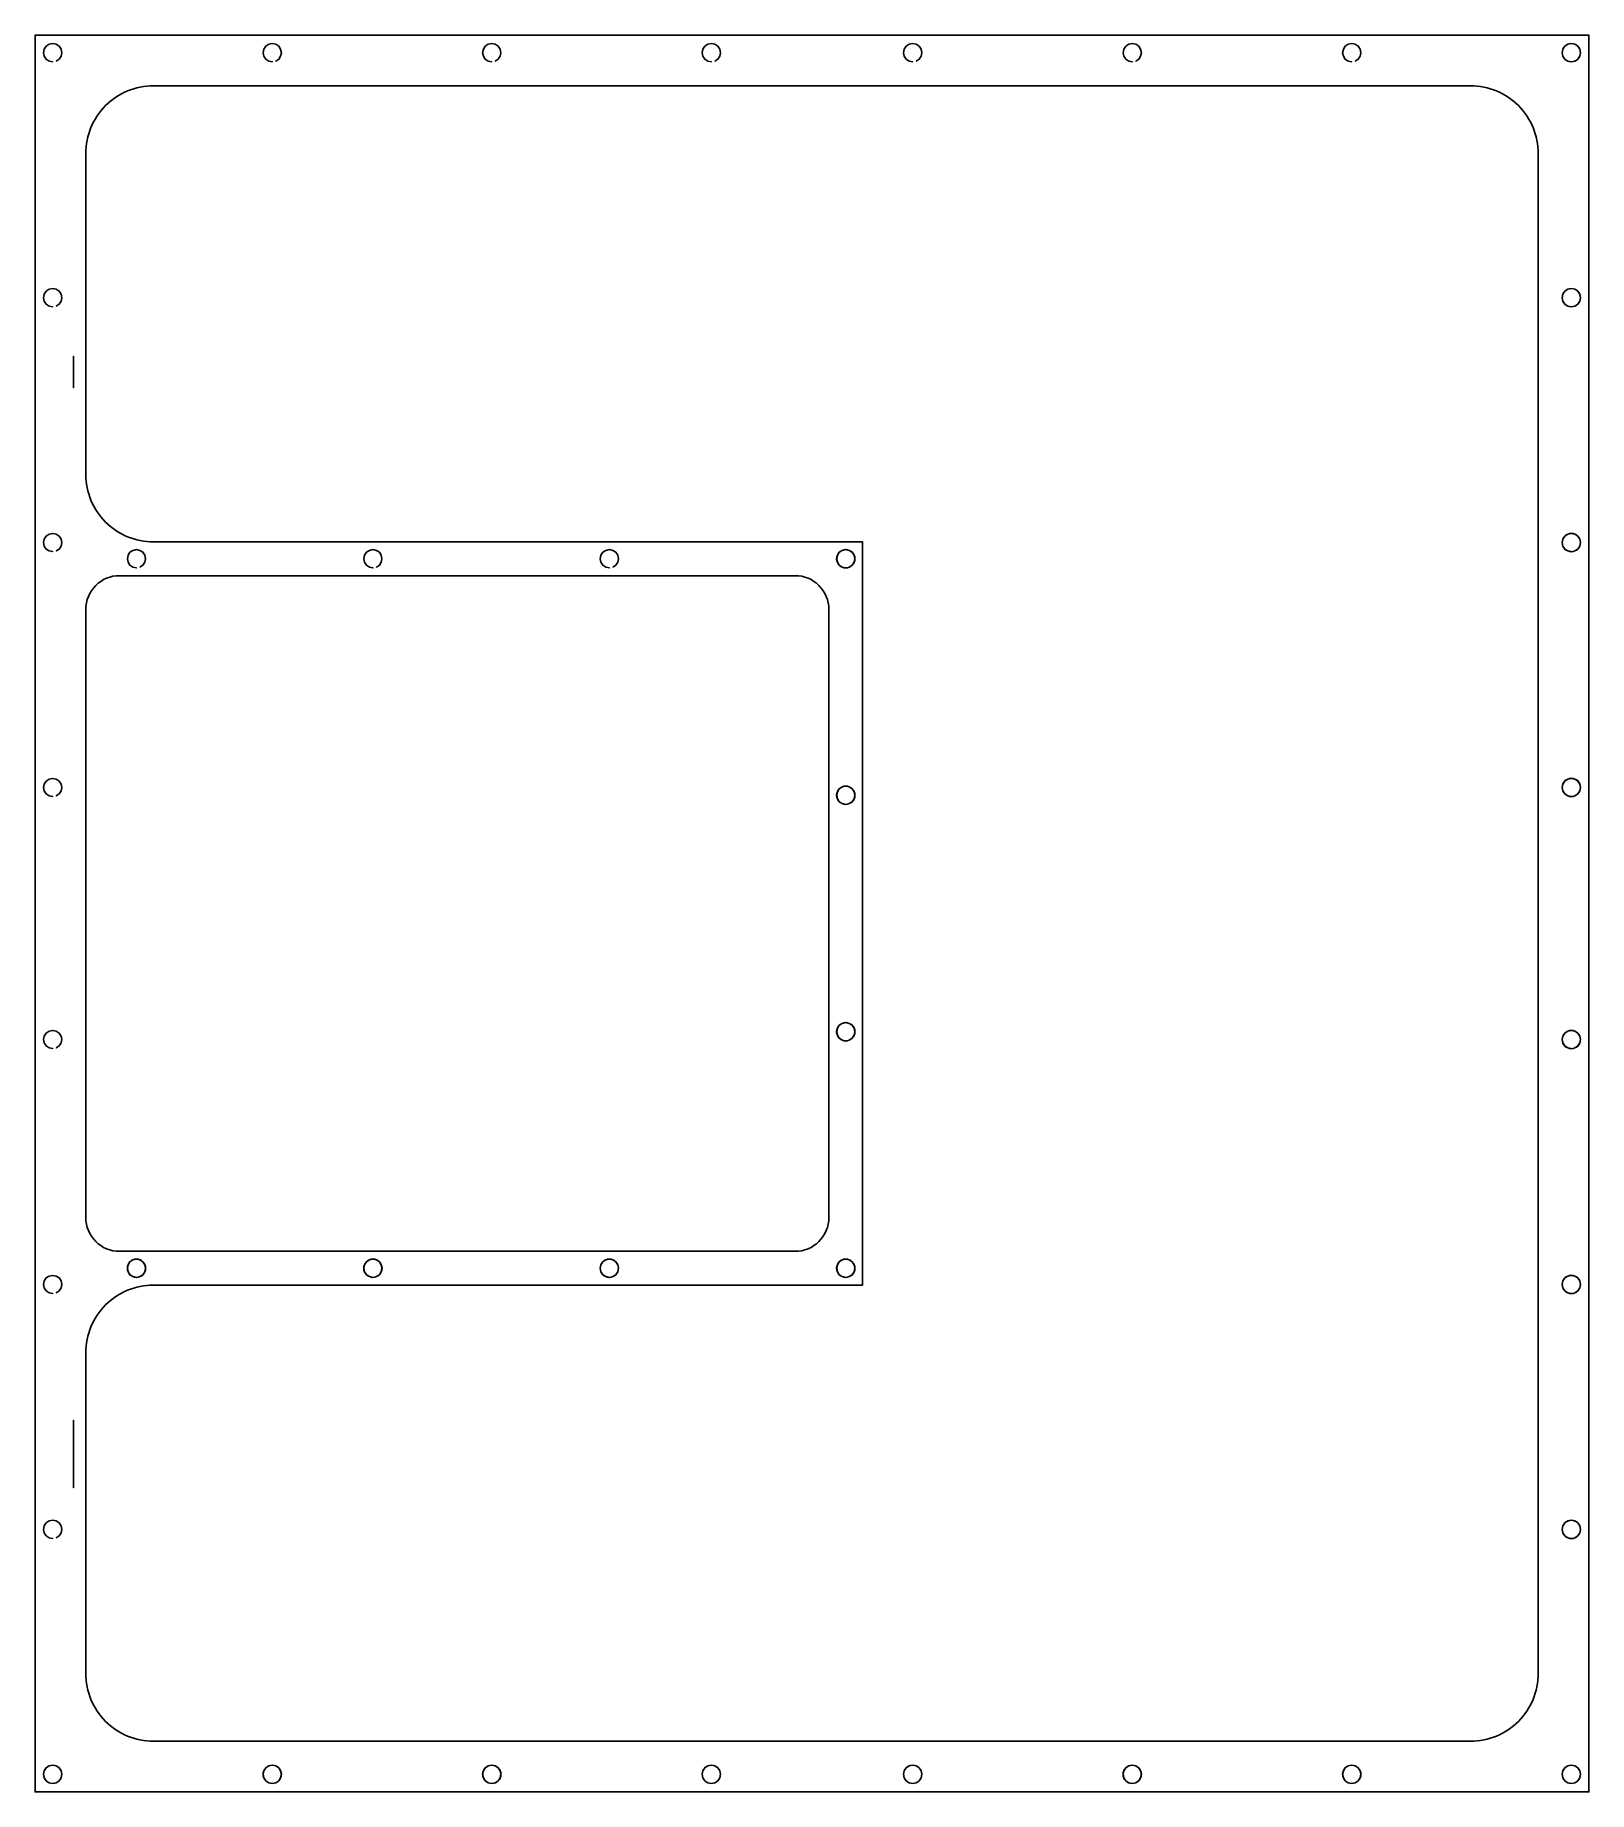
# Model space of a CAD drawing. Extents: x 0 to 11.5, y 0 to 13.
import ezdxf

# ---------------------------------------------------------------- set-up
doc = ezdxf.new("R2010")
doc.units = 0
doc.header["$MEASUREMENT"] = 0
doc.layers.add('PAXBOX', color=1, linetype='CONTINUOUS')

# ---------------------------------------------------------------- blocks, each defined once
blk = doc.blocks.new('DB25')
at = {"layer": 'PAXBOX'}
blk.add_lwpolyline([(0.16, 0.21), (1.69, 0.21, -0.466308), (1.73, 0.164), (1.67, -0.177, -0.36397), (1.63, -0.21), (0.22, -0.21, -0.36397), (0.18, -0.177), (0.12, 0.164, -0.466308)], format="xyb", close=True, dxfattribs=at)
for centre in [(0, 0), (1.85, 0)]:
    blk.add_circle(centre, 0.06, dxfattribs=at)
blk = doc.blocks.new('DA15')
at = {"layer": 'PAXBOX'}
blk.add_lwpolyline([(0.162, 0.21), (1.149, 0.21, -0.466308), (1.189, 0.164), (1.129, -0.177, -0.36397), (1.089, -0.21), (0.222, -0.21, -0.36397), (0.182, -0.177), (0.122, 0.164, -0.466308)], format="xyb", close=True, dxfattribs=at)
for centre in [(0, 0), (1.311, 0)]:
    blk.add_circle(centre, 0.06, dxfattribs=at)
blk = doc.blocks.new('FOBULKHEAD')
at = {"layer": 'PAXBOX'}
for p, q in [((-0.073, 0.228), (-0.329, 0.078)), ((0.073, 0.228), (0.329, 0.078)), ((-0.096, 0), (0.096, 0)), ((0, 0), (0, 0.096)), ((0, 0), (0, -0.096)), ((-0.073, -0.228), (-0.329, -0.078)), ((0.073, -0.228), (0.329, -0.078))]:
    blk.add_line(p, q, dxfattribs=at)
for centre, radius in [((0, 0), 0.167), ((-0.264, 0), 0.045), ((0.264, 0), 0.045)]:
    blk.add_circle(centre, radius, dxfattribs=at)
for centre, radius, start, end in [((0, 0.086), 0.16, 62.8885, 117.1115), ((-0.283, 0), 0.09, 120.5361, 239.4639), ((0.283, 0), 0.09, 300.5361, 59.4639), ((0, -0.086), 0.16, 242.8885, 297.1115)]:
    blk.add_arc(centre, radius, start, end, dxfattribs=at)

msp = doc.modelspace()

# ---------------------------------------------------------------- linework, layer by layer
at = {"layer": 'PAXBOX', "extrusion": (-1, 0, 0)}
msp.add_line((0.285, 2.25, 1.076), (0.285, 2.326, 1), dxfattribs=at)
at = {"layer": 'PAXBOX'}
msp.add_lwpolyline([(0, 0), (11.5, 0), (11.5, 13), (0, 13)], close=True, dxfattribs=at)
at = {"layer": 'PAXBOX', "elevation": 0.375}
for points in [[(0.875, 9.25), (6.125, 9.25), (6.125, 3.75), (0.875, 3.75, 0.414214), (0.375, 3.25), (0.375, 0.875, 0.414214), (0.875, 0.375), (10.625, 0.375, 0.414214), (11.125, 0.875), (11.125, 12.125, 0.414214), (10.625, 12.625), (0.875, 12.625, 0.414214), (0.375, 12.125), (0.375, 9.75, 0.414214)], [(0.375, 4.25), (0.375, 4.25, 0.414214), (0.625, 4), (5.625, 4, 0.414214), (5.875, 4.25), (5.875, 8.75, 0.414214), (5.625, 9), (0.625, 9, 0.414214), (0.375, 8.75)]]:
    msp.add_lwpolyline(points, format="xyb", close=True, dxfattribs=at)
at = {"layer": 'PAXBOX', "extrusion": (-1, 0, 0), "elevation": -0.285}
msp.add_lwpolyline([(-10.39, 1.309, 3.958114), (-10.39, 1.191)], format="xyb", close=True, dxfattribs=at)
msp.add_lwpolyline([(-2.75, 1.42), (-2.75, 1.08), (-2.67, 1), (-2.326, 1), (-2.25, 1.076), (-2.25, 1.424), (-2.326, 1.5), (-2.67, 1.5)], close=True, dxfattribs=at)
at = {"layer": 'PAXBOX'}
for centre in [(11.37, 12.87, 2), (11.37, 11.057, 2), (11.37, 9.245, 2), (6, 9.125, 2), (6, 7.375, 2), (11.37, 7.433, 2), (6, 5.625, 2), (11.37, 5.567, 2), (0.75, 3.875, 2), (2.5, 3.875, 2), (4.25, 3.875, 2), (6, 3.875, 2), (11.37, 3.755, 2), (11.37, 1.942, 2), (0.13, 0.13, 2), (1.755, 0.13, 2), (3.38, 0.13, 2), (5.005, 0.13, 2), (6.495, 0.13, 2), (8.12, 0.13, 2), (9.745, 0.13, 2), (11.37, 0.13, 2)]:
    msp.add_circle(centre, 0.0675, dxfattribs=at)
at = {"layer": 'PAXBOX', "extrusion": (-1, 0, 0)}
for centre, radius in [((-2.67, 1.42, -0.285), 0.051), ((-2.67, 1.08, -0.285), 0.051), ((-2.5, 1.25, -0.285), 0.125), ((-2.33, 1.42, -0.285), 0.051), ((-2.33, 1.08, -0.285), 0.051)]:
    msp.add_circle(centre, radius, dxfattribs=at)

# ---------------------------------------------------------------- block references
msp.add_blockref('DB25', (-8.5, 1.25), dxfattribs=at)
at = {"layer": 'PAXBOX', "extrusion": (1, 0, 0)}
msp.add_blockref('DA15', (4.689, 1.25), dxfattribs=at)
at = {"layer": 'PAXBOX', "extrusion": (0, -1, 0)}
for p in [(7.5, 1.5), (9, 1.5)]:
    msp.add_blockref('FOBULKHEAD', p, dxfattribs=at)

# ---------------------------------------------------------------- meshes
at = {"layer": 'PAXBOX'}
mesh = msp.add_polymesh((6, 3), dxfattribs=at)
for k, corner in enumerate([(11.5, 13), (11.5, 13, 0.375), (11.5, 13, 0.375), (0, 13), (0, 13, 0.375), (0, 13, 0.375), (0, 0), (0, 0, 0.375), (0, 13, 0.375), (11.5, 0), (11.5, 0, 0.375), (11.5, 13, 0.375), (11.5, 0), (11.5, 0), (11.5, 13), (0, 0), (0, 0), (0, 13)]):
    mesh.set_mesh_vertex(divmod(k, 3), corner)
mesh = msp.add_polymesh((2, 16), dxfattribs=dict(at, n_close=True))
for k, corner in enumerate([(0.156, 12.808, 1.5), (0.178, 12.822, 1.5), (0.192, 12.844, 1.5), (0.197, 12.87, 1.5), (0.192, 12.896, 1.5), (0.178, 12.918, 1.5), (0.156, 12.932, 1.5), (0.13, 12.938, 1.5), (0.104, 12.932, 1.5), (0.082, 12.918, 1.5), (0.068, 12.896, 1.5), (0.062, 12.87, 1.5), (0.068, 12.844, 1.5), (0.082, 12.822, 1.5), (0.104, 12.808, 1.5), (0.13, 12.803, 1.5), (0.156, 12.808, 2), (0.178, 12.822, 2), (0.192, 12.844, 2), (0.197, 12.87, 2), (0.192, 12.896, 2), (0.178, 12.918, 2), (0.156, 12.932, 2), (0.13, 12.938, 2), (0.104, 12.932, 2), (0.082, 12.918, 2), (0.068, 12.896, 2), (0.062, 12.87, 2), (0.068, 12.844, 2), (0.082, 12.822, 2), (0.104, 12.808, 2), (0.13, 12.803, 2)]):
    mesh.set_mesh_vertex(divmod(k, 16), corner)
mesh = msp.add_polymesh((2, 16), dxfattribs=dict(at, n_close=True))
for k, corner in enumerate([(1.781, 12.808, 1.5), (1.803, 12.822, 1.5), (1.817, 12.844, 1.5), (1.823, 12.87, 1.5), (1.817, 12.896, 1.5), (1.803, 12.918, 1.5), (1.781, 12.932, 1.5), (1.755, 12.938, 1.5), (1.729, 12.932, 1.5), (1.707, 12.918, 1.5), (1.693, 12.896, 1.5), (1.688, 12.87, 1.5), (1.693, 12.844, 1.5), (1.707, 12.822, 1.5), (1.729, 12.808, 1.5), (1.755, 12.803, 1.5), (1.781, 12.808, 2), (1.803, 12.822, 2), (1.817, 12.844, 2), (1.823, 12.87, 2), (1.817, 12.896, 2), (1.803, 12.918, 2), (1.781, 12.932, 2), (1.755, 12.938, 2), (1.729, 12.932, 2), (1.707, 12.918, 2), (1.693, 12.896, 2), (1.688, 12.87, 2), (1.693, 12.844, 2), (1.707, 12.822, 2), (1.729, 12.808, 2), (1.755, 12.803, 2)]):
    mesh.set_mesh_vertex(divmod(k, 16), corner)
mesh = msp.add_polymesh((2, 16), dxfattribs=dict(at, n_close=True))
for k, corner in enumerate([(3.406, 12.808, 1.5), (3.428, 12.822, 1.5), (3.442, 12.844, 1.5), (3.447, 12.87, 1.5), (3.442, 12.896, 1.5), (3.428, 12.918, 1.5), (3.406, 12.932, 1.5), (3.38, 12.938, 1.5), (3.354, 12.932, 1.5), (3.332, 12.918, 1.5), (3.318, 12.896, 1.5), (3.312, 12.87, 1.5), (3.318, 12.844, 1.5), (3.332, 12.822, 1.5), (3.354, 12.808, 1.5), (3.38, 12.803, 1.5), (3.406, 12.808, 2), (3.428, 12.822, 2), (3.442, 12.844, 2), (3.447, 12.87, 2), (3.442, 12.896, 2), (3.428, 12.918, 2), (3.406, 12.932, 2), (3.38, 12.938, 2), (3.354, 12.932, 2), (3.332, 12.918, 2), (3.318, 12.896, 2), (3.312, 12.87, 2), (3.318, 12.844, 2), (3.332, 12.822, 2), (3.354, 12.808, 2), (3.38, 12.803, 2)]):
    mesh.set_mesh_vertex(divmod(k, 16), corner)
mesh = msp.add_polymesh((2, 16), dxfattribs=dict(at, n_close=True))
for k, corner in enumerate([(5.031, 12.808, 1.5), (5.053, 12.822, 1.5), (5.067, 12.844, 1.5), (5.072, 12.87, 1.5), (5.067, 12.896, 1.5), (5.053, 12.918, 1.5), (5.031, 12.932, 1.5), (5.005, 12.938, 1.5), (4.979, 12.932, 1.5), (4.957, 12.918, 1.5), (4.943, 12.896, 1.5), (4.938, 12.87, 1.5), (4.943, 12.844, 1.5), (4.957, 12.822, 1.5), (4.979, 12.808, 1.5), (5.005, 12.803, 1.5), (5.031, 12.808, 2), (5.053, 12.822, 2), (5.067, 12.844, 2), (5.072, 12.87, 2), (5.067, 12.896, 2), (5.053, 12.918, 2), (5.031, 12.932, 2), (5.005, 12.938, 2), (4.979, 12.932, 2), (4.957, 12.918, 2), (4.943, 12.896, 2), (4.938, 12.87, 2), (4.943, 12.844, 2), (4.957, 12.822, 2), (4.979, 12.808, 2), (5.005, 12.803, 2)]):
    mesh.set_mesh_vertex(divmod(k, 16), corner)
mesh = msp.add_polymesh((2, 16), dxfattribs=dict(at, n_close=True))
for k, corner in enumerate([(6.521, 12.808, 1.5), (6.543, 12.822, 1.5), (6.557, 12.844, 1.5), (6.562, 12.87, 1.5), (6.557, 12.896, 1.5), (6.543, 12.918, 1.5), (6.521, 12.932, 1.5), (6.495, 12.938, 1.5), (6.469, 12.932, 1.5), (6.447, 12.918, 1.5), (6.433, 12.896, 1.5), (6.427, 12.87, 1.5), (6.433, 12.844, 1.5), (6.447, 12.822, 1.5), (6.469, 12.808, 1.5), (6.495, 12.803, 1.5), (6.521, 12.808, 2), (6.543, 12.822, 2), (6.557, 12.844, 2), (6.562, 12.87, 2), (6.557, 12.896, 2), (6.543, 12.918, 2), (6.521, 12.932, 2), (6.495, 12.938, 2), (6.469, 12.932, 2), (6.447, 12.918, 2), (6.433, 12.896, 2), (6.427, 12.87, 2), (6.433, 12.844, 2), (6.447, 12.822, 2), (6.469, 12.808, 2), (6.495, 12.803, 2)]):
    mesh.set_mesh_vertex(divmod(k, 16), corner)
mesh = msp.add_polymesh((2, 16), dxfattribs=dict(at, n_close=True))
for k, corner in enumerate([(8.146, 12.808, 1.5), (8.168, 12.822, 1.5), (8.182, 12.844, 1.5), (8.188, 12.87, 1.5), (8.182, 12.896, 1.5), (8.168, 12.918, 1.5), (8.146, 12.932, 1.5), (8.12, 12.938, 1.5), (8.094, 12.932, 1.5), (8.072, 12.918, 1.5), (8.058, 12.896, 1.5), (8.052, 12.87, 1.5), (8.058, 12.844, 1.5), (8.072, 12.822, 1.5), (8.094, 12.808, 1.5), (8.12, 12.803, 1.5), (8.146, 12.808, 2), (8.168, 12.822, 2), (8.182, 12.844, 2), (8.188, 12.87, 2), (8.182, 12.896, 2), (8.168, 12.918, 2), (8.146, 12.932, 2), (8.12, 12.938, 2), (8.094, 12.932, 2), (8.072, 12.918, 2), (8.058, 12.896, 2), (8.052, 12.87, 2), (8.058, 12.844, 2), (8.072, 12.822, 2), (8.094, 12.808, 2), (8.12, 12.803, 2)]):
    mesh.set_mesh_vertex(divmod(k, 16), corner)
mesh = msp.add_polymesh((2, 16), dxfattribs=dict(at, n_close=True))
for k, corner in enumerate([(9.771, 12.808, 1.5), (9.793, 12.822, 1.5), (9.807, 12.844, 1.5), (9.812, 12.87, 1.5), (9.807, 12.896, 1.5), (9.793, 12.918, 1.5), (9.771, 12.932, 1.5), (9.745, 12.938, 1.5), (9.719, 12.932, 1.5), (9.697, 12.918, 1.5), (9.683, 12.896, 1.5), (9.677, 12.87, 1.5), (9.683, 12.844, 1.5), (9.697, 12.822, 1.5), (9.719, 12.808, 1.5), (9.745, 12.803, 1.5), (9.771, 12.808, 2), (9.793, 12.822, 2), (9.807, 12.844, 2), (9.812, 12.87, 2), (9.807, 12.896, 2), (9.793, 12.918, 2), (9.771, 12.932, 2), (9.745, 12.938, 2), (9.719, 12.932, 2), (9.697, 12.918, 2), (9.683, 12.896, 2), (9.677, 12.87, 2), (9.683, 12.844, 2), (9.697, 12.822, 2), (9.719, 12.808, 2), (9.745, 12.803, 2)]):
    mesh.set_mesh_vertex(divmod(k, 16), corner)
mesh = msp.add_polymesh((2, 16), dxfattribs=dict(at, n_close=True))
for k, corner in enumerate([(11.396, 12.808, 1.5), (11.418, 12.822, 1.5), (11.432, 12.844, 1.5), (11.438, 12.87, 1.5), (11.432, 12.896, 1.5), (11.418, 12.918, 1.5), (11.396, 12.932, 1.5), (11.37, 12.938, 1.5), (11.344, 12.932, 1.5), (11.322, 12.918, 1.5), (11.308, 12.896, 1.5), (11.303, 12.87, 1.5), (11.308, 12.844, 1.5), (11.322, 12.822, 1.5), (11.344, 12.808, 1.5), (11.37, 12.803, 1.5), (11.396, 12.808, 2), (11.418, 12.822, 2), (11.432, 12.844, 2), (11.438, 12.87, 2), (11.432, 12.896, 2), (11.418, 12.918, 2), (11.396, 12.932, 2), (11.37, 12.938, 2), (11.344, 12.932, 2), (11.322, 12.918, 2), (11.308, 12.896, 2), (11.303, 12.87, 2), (11.308, 12.844, 2), (11.322, 12.822, 2), (11.344, 12.808, 2), (11.37, 12.803, 2)]):
    mesh.set_mesh_vertex(divmod(k, 16), corner)
mesh = msp.add_polymesh((2, 16), dxfattribs=dict(at, n_close=True))
for k, corner in enumerate([(0.156, 10.995, 1.5), (0.178, 11.01, 1.5), (0.192, 11.032, 1.5), (0.197, 11.057, 1.5), (0.192, 11.083, 1.5), (0.178, 11.105, 1.5), (0.156, 11.12, 1.5), (0.13, 11.125, 1.5), (0.104, 11.12, 1.5), (0.082, 11.105, 1.5), (0.068, 11.083, 1.5), (0.062, 11.057, 1.5), (0.068, 11.032, 1.5), (0.082, 11.01, 1.5), (0.104, 10.995, 1.5), (0.13, 10.99, 1.5), (0.156, 10.995, 2), (0.178, 11.01, 2), (0.192, 11.032, 2), (0.197, 11.057, 2), (0.192, 11.083, 2), (0.178, 11.105, 2), (0.156, 11.12, 2), (0.13, 11.125, 2), (0.104, 11.12, 2), (0.082, 11.105, 2), (0.068, 11.083, 2), (0.062, 11.057, 2), (0.068, 11.032, 2), (0.082, 11.01, 2), (0.104, 10.995, 2), (0.13, 10.99, 2)]):
    mesh.set_mesh_vertex(divmod(k, 16), corner)
mesh = msp.add_polymesh((2, 16), dxfattribs=dict(at, n_close=True))
for k, corner in enumerate([(11.396, 10.995, 1.5), (11.418, 11.01, 1.5), (11.432, 11.032, 1.5), (11.438, 11.057, 1.5), (11.432, 11.083, 1.5), (11.418, 11.105, 1.5), (11.396, 11.12, 1.5), (11.37, 11.125, 1.5), (11.344, 11.12, 1.5), (11.322, 11.105, 1.5), (11.308, 11.083, 1.5), (11.303, 11.057, 1.5), (11.308, 11.032, 1.5), (11.322, 11.01, 1.5), (11.344, 10.995, 1.5), (11.37, 10.99, 1.5), (11.396, 10.995, 2), (11.418, 11.01, 2), (11.432, 11.032, 2), (11.438, 11.057, 2), (11.432, 11.083, 2), (11.418, 11.105, 2), (11.396, 11.12, 2), (11.37, 11.125, 2), (11.344, 11.12, 2), (11.322, 11.105, 2), (11.308, 11.083, 2), (11.303, 11.057, 2), (11.308, 11.032, 2), (11.322, 11.01, 2), (11.344, 10.995, 2), (11.37, 10.99, 2)]):
    mesh.set_mesh_vertex(divmod(k, 16), corner)
mesh = msp.add_polymesh((2, 16), dxfattribs=dict(at, n_close=True))
for k, corner in enumerate([(0.156, 9.183, 1.5), (0.178, 9.197, 1.5), (0.192, 9.219, 1.5), (0.197, 9.245, 1.5), (0.192, 9.271, 1.5), (0.178, 9.293, 1.5), (0.156, 9.307, 1.5), (0.13, 9.313, 1.5), (0.104, 9.307, 1.5), (0.082, 9.293, 1.5), (0.068, 9.271, 1.5), (0.062, 9.245, 1.5), (0.068, 9.219, 1.5), (0.082, 9.197, 1.5), (0.104, 9.183, 1.5), (0.13, 9.178, 1.5), (0.156, 9.183, 2), (0.178, 9.197, 2), (0.192, 9.219, 2), (0.197, 9.245, 2), (0.192, 9.271, 2), (0.178, 9.293, 2), (0.156, 9.307, 2), (0.13, 9.313, 2), (0.104, 9.307, 2), (0.082, 9.293, 2), (0.068, 9.271, 2), (0.062, 9.245, 2), (0.068, 9.219, 2), (0.082, 9.197, 2), (0.104, 9.183, 2), (0.13, 9.178, 2)]):
    mesh.set_mesh_vertex(divmod(k, 16), corner)
mesh = msp.add_polymesh((2, 16), dxfattribs=dict(at, n_close=True))
for k, corner in enumerate([(11.396, 9.183, 1.5), (11.418, 9.197, 1.5), (11.432, 9.219, 1.5), (11.438, 9.245, 1.5), (11.432, 9.271, 1.5), (11.418, 9.293, 1.5), (11.396, 9.307, 1.5), (11.37, 9.313, 1.5), (11.344, 9.307, 1.5), (11.322, 9.293, 1.5), (11.308, 9.271, 1.5), (11.303, 9.245, 1.5), (11.308, 9.219, 1.5), (11.322, 9.197, 1.5), (11.344, 9.183, 1.5), (11.37, 9.178, 1.5), (11.396, 9.183, 2), (11.418, 9.197, 2), (11.432, 9.219, 2), (11.438, 9.245, 2), (11.432, 9.271, 2), (11.418, 9.293, 2), (11.396, 9.307, 2), (11.37, 9.313, 2), (11.344, 9.307, 2), (11.322, 9.293, 2), (11.308, 9.271, 2), (11.303, 9.245, 2), (11.308, 9.219, 2), (11.322, 9.197, 2), (11.344, 9.183, 2), (11.37, 9.178, 2)]):
    mesh.set_mesh_vertex(divmod(k, 16), corner)
mesh = msp.add_polymesh((2, 16), dxfattribs=dict(at, n_close=True))
for k, corner in enumerate([(0.776, 9.063, 1.5), (0.798, 9.077, 1.5), (0.812, 9.099, 1.5), (0.817, 9.125, 1.5), (0.812, 9.151, 1.5), (0.798, 9.173, 1.5), (0.776, 9.187, 1.5), (0.75, 9.193, 1.5), (0.724, 9.187, 1.5), (0.702, 9.173, 1.5), (0.688, 9.151, 1.5), (0.683, 9.125, 1.5), (0.688, 9.099, 1.5), (0.702, 9.077, 1.5), (0.724, 9.063, 1.5), (0.75, 9.057, 1.5), (0.776, 9.063, 2), (0.798, 9.077, 2), (0.812, 9.099, 2), (0.817, 9.125, 2), (0.812, 9.151, 2), (0.798, 9.173, 2), (0.776, 9.187, 2), (0.75, 9.193, 2), (0.724, 9.187, 2), (0.702, 9.173, 2), (0.688, 9.151, 2), (0.683, 9.125, 2), (0.688, 9.099, 2), (0.702, 9.077, 2), (0.724, 9.063, 2), (0.75, 9.057, 2)]):
    mesh.set_mesh_vertex(divmod(k, 16), corner)
mesh = msp.add_polymesh((2, 16), dxfattribs=dict(at, n_close=True))
for k, corner in enumerate([(2.526, 9.063, 1.5), (2.548, 9.077, 1.5), (2.562, 9.099, 1.5), (2.567, 9.125, 1.5), (2.562, 9.151, 1.5), (2.548, 9.173, 1.5), (2.526, 9.187, 1.5), (2.5, 9.193, 1.5), (2.474, 9.187, 1.5), (2.452, 9.173, 1.5), (2.438, 9.151, 1.5), (2.433, 9.125, 1.5), (2.438, 9.099, 1.5), (2.452, 9.077, 1.5), (2.474, 9.063, 1.5), (2.5, 9.057, 1.5), (2.526, 9.063, 2), (2.548, 9.077, 2), (2.562, 9.099, 2), (2.567, 9.125, 2), (2.562, 9.151, 2), (2.548, 9.173, 2), (2.526, 9.187, 2), (2.5, 9.193, 2), (2.474, 9.187, 2), (2.452, 9.173, 2), (2.438, 9.151, 2), (2.433, 9.125, 2), (2.438, 9.099, 2), (2.452, 9.077, 2), (2.474, 9.063, 2), (2.5, 9.057, 2)]):
    mesh.set_mesh_vertex(divmod(k, 16), corner)
mesh = msp.add_polymesh((2, 16), dxfattribs=dict(at, n_close=True))
for k, corner in enumerate([(4.276, 9.063, 1.5), (4.298, 9.077, 1.5), (4.312, 9.099, 1.5), (4.317, 9.125, 1.5), (4.312, 9.151, 1.5), (4.298, 9.173, 1.5), (4.276, 9.187, 1.5), (4.25, 9.193, 1.5), (4.224, 9.187, 1.5), (4.202, 9.173, 1.5), (4.188, 9.151, 1.5), (4.183, 9.125, 1.5), (4.188, 9.099, 1.5), (4.202, 9.077, 1.5), (4.224, 9.063, 1.5), (4.25, 9.057, 1.5), (4.276, 9.063, 2), (4.298, 9.077, 2), (4.312, 9.099, 2), (4.317, 9.125, 2), (4.312, 9.151, 2), (4.298, 9.173, 2), (4.276, 9.187, 2), (4.25, 9.193, 2), (4.224, 9.187, 2), (4.202, 9.173, 2), (4.188, 9.151, 2), (4.183, 9.125, 2), (4.188, 9.099, 2), (4.202, 9.077, 2), (4.224, 9.063, 2), (4.25, 9.057, 2)]):
    mesh.set_mesh_vertex(divmod(k, 16), corner)
mesh = msp.add_polymesh((2, 16), dxfattribs=dict(at, n_close=True))
for k, corner in enumerate([(6.026, 9.063, 1.5), (6.048, 9.077, 1.5), (6.062, 9.099, 1.5), (6.067, 9.125, 1.5), (6.062, 9.151, 1.5), (6.048, 9.173, 1.5), (6.026, 9.187, 1.5), (6, 9.193, 1.5), (5.974, 9.187, 1.5), (5.952, 9.173, 1.5), (5.938, 9.151, 1.5), (5.933, 9.125, 1.5), (5.938, 9.099, 1.5), (5.952, 9.077, 1.5), (5.974, 9.063, 1.5), (6, 9.057, 1.5), (6.026, 9.063, 2), (6.048, 9.077, 2), (6.062, 9.099, 2), (6.067, 9.125, 2), (6.062, 9.151, 2), (6.048, 9.173, 2), (6.026, 9.187, 2), (6, 9.193, 2), (5.974, 9.187, 2), (5.952, 9.173, 2), (5.938, 9.151, 2), (5.933, 9.125, 2), (5.938, 9.099, 2), (5.952, 9.077, 2), (5.974, 9.063, 2), (6, 9.057, 2)]):
    mesh.set_mesh_vertex(divmod(k, 16), corner)
mesh = msp.add_polymesh((2, 16), dxfattribs=dict(at, n_close=True))
for k, corner in enumerate([(0.156, 7.37, 1.5), (0.178, 7.385, 1.5), (0.192, 7.407, 1.5), (0.197, 7.433, 1.5), (0.192, 7.458, 1.5), (0.178, 7.48, 1.5), (0.156, 7.495, 1.5), (0.13, 7.5, 1.5), (0.104, 7.495, 1.5), (0.082, 7.48, 1.5), (0.068, 7.458, 1.5), (0.062, 7.433, 1.5), (0.068, 7.407, 1.5), (0.082, 7.385, 1.5), (0.104, 7.37, 1.5), (0.13, 7.365, 1.5), (0.156, 7.37, 2), (0.178, 7.385, 2), (0.192, 7.407, 2), (0.197, 7.433, 2), (0.192, 7.458, 2), (0.178, 7.48, 2), (0.156, 7.495, 2), (0.13, 7.5, 2), (0.104, 7.495, 2), (0.082, 7.48, 2), (0.068, 7.458, 2), (0.062, 7.433, 2), (0.068, 7.407, 2), (0.082, 7.385, 2), (0.104, 7.37, 2), (0.13, 7.365, 2)]):
    mesh.set_mesh_vertex(divmod(k, 16), corner)
mesh = msp.add_polymesh((2, 16), dxfattribs=dict(at, n_close=True))
for k, corner in enumerate([(6.026, 7.313, 1.5), (6.048, 7.327, 1.5), (6.062, 7.349, 1.5), (6.067, 7.375, 1.5), (6.062, 7.401, 1.5), (6.048, 7.423, 1.5), (6.026, 7.437, 1.5), (6, 7.443, 1.5), (5.974, 7.437, 1.5), (5.952, 7.423, 1.5), (5.938, 7.401, 1.5), (5.933, 7.375, 1.5), (5.938, 7.349, 1.5), (5.952, 7.327, 1.5), (5.974, 7.313, 1.5), (6, 7.307, 1.5), (6.026, 7.313, 2), (6.048, 7.327, 2), (6.062, 7.349, 2), (6.067, 7.375, 2), (6.062, 7.401, 2), (6.048, 7.423, 2), (6.026, 7.437, 2), (6, 7.443, 2), (5.974, 7.437, 2), (5.952, 7.423, 2), (5.938, 7.401, 2), (5.933, 7.375, 2), (5.938, 7.349, 2), (5.952, 7.327, 2), (5.974, 7.313, 2), (6, 7.307, 2)]):
    mesh.set_mesh_vertex(divmod(k, 16), corner)
mesh = msp.add_polymesh((2, 16), dxfattribs=dict(at, n_close=True))
for k, corner in enumerate([(11.396, 7.37, 1.5), (11.418, 7.385, 1.5), (11.432, 7.407, 1.5), (11.438, 7.433, 1.5), (11.432, 7.458, 1.5), (11.418, 7.48, 1.5), (11.396, 7.495, 1.5), (11.37, 7.5, 1.5), (11.344, 7.495, 1.5), (11.322, 7.48, 1.5), (11.308, 7.458, 1.5), (11.303, 7.433, 1.5), (11.308, 7.407, 1.5), (11.322, 7.385, 1.5), (11.344, 7.37, 1.5), (11.37, 7.365, 1.5), (11.396, 7.37, 2), (11.418, 7.385, 2), (11.432, 7.407, 2), (11.438, 7.433, 2), (11.432, 7.458, 2), (11.418, 7.48, 2), (11.396, 7.495, 2), (11.37, 7.5, 2), (11.344, 7.495, 2), (11.322, 7.48, 2), (11.308, 7.458, 2), (11.303, 7.433, 2), (11.308, 7.407, 2), (11.322, 7.385, 2), (11.344, 7.37, 2), (11.37, 7.365, 2)]):
    mesh.set_mesh_vertex(divmod(k, 16), corner)
mesh = msp.add_polymesh((2, 16), dxfattribs=dict(at, n_close=True))
for k, corner in enumerate([(0.156, 5.505, 1.5), (0.178, 5.52, 1.5), (0.192, 5.542, 1.5), (0.197, 5.567, 1.5), (0.192, 5.593, 1.5), (0.178, 5.615, 1.5), (0.156, 5.63, 1.5), (0.13, 5.635, 1.5), (0.104, 5.63, 1.5), (0.082, 5.615, 1.5), (0.068, 5.593, 1.5), (0.062, 5.567, 1.5), (0.068, 5.542, 1.5), (0.082, 5.52, 1.5), (0.104, 5.505, 1.5), (0.13, 5.5, 1.5), (0.156, 5.505, 2), (0.178, 5.52, 2), (0.192, 5.542, 2), (0.197, 5.567, 2), (0.192, 5.593, 2), (0.178, 5.615, 2), (0.156, 5.63, 2), (0.13, 5.635, 2), (0.104, 5.63, 2), (0.082, 5.615, 2), (0.068, 5.593, 2), (0.062, 5.567, 2), (0.068, 5.542, 2), (0.082, 5.52, 2), (0.104, 5.505, 2), (0.13, 5.5, 2)]):
    mesh.set_mesh_vertex(divmod(k, 16), corner)
mesh = msp.add_polymesh((2, 16), dxfattribs=dict(at, n_close=True))
for k, corner in enumerate([(6.026, 5.563, 1.5), (6.048, 5.577, 1.5), (6.062, 5.599, 1.5), (6.067, 5.625, 1.5), (6.062, 5.651, 1.5), (6.048, 5.673, 1.5), (6.026, 5.687, 1.5), (6, 5.693, 1.5), (5.974, 5.687, 1.5), (5.952, 5.673, 1.5), (5.938, 5.651, 1.5), (5.933, 5.625, 1.5), (5.938, 5.599, 1.5), (5.952, 5.577, 1.5), (5.974, 5.563, 1.5), (6, 5.557, 1.5), (6.026, 5.563, 2), (6.048, 5.577, 2), (6.062, 5.599, 2), (6.067, 5.625, 2), (6.062, 5.651, 2), (6.048, 5.673, 2), (6.026, 5.687, 2), (6, 5.693, 2), (5.974, 5.687, 2), (5.952, 5.673, 2), (5.938, 5.651, 2), (5.933, 5.625, 2), (5.938, 5.599, 2), (5.952, 5.577, 2), (5.974, 5.563, 2), (6, 5.557, 2)]):
    mesh.set_mesh_vertex(divmod(k, 16), corner)
mesh = msp.add_polymesh((2, 16), dxfattribs=dict(at, n_close=True))
for k, corner in enumerate([(11.396, 5.505, 1.5), (11.418, 5.52, 1.5), (11.432, 5.542, 1.5), (11.438, 5.567, 1.5), (11.432, 5.593, 1.5), (11.418, 5.615, 1.5), (11.396, 5.63, 1.5), (11.37, 5.635, 1.5), (11.344, 5.63, 1.5), (11.322, 5.615, 1.5), (11.308, 5.593, 1.5), (11.303, 5.567, 1.5), (11.308, 5.542, 1.5), (11.322, 5.52, 1.5), (11.344, 5.505, 1.5), (11.37, 5.5, 1.5), (11.396, 5.505, 2), (11.418, 5.52, 2), (11.432, 5.542, 2), (11.438, 5.567, 2), (11.432, 5.593, 2), (11.418, 5.615, 2), (11.396, 5.63, 2), (11.37, 5.635, 2), (11.344, 5.63, 2), (11.322, 5.615, 2), (11.308, 5.593, 2), (11.303, 5.567, 2), (11.308, 5.542, 2), (11.322, 5.52, 2), (11.344, 5.505, 2), (11.37, 5.5, 2)]):
    mesh.set_mesh_vertex(divmod(k, 16), corner)
mesh = msp.add_polymesh((2, 16), dxfattribs=dict(at, n_close=True))
for k, corner in enumerate([(0.776, 3.813, 1.5), (0.798, 3.827, 1.5), (0.812, 3.849, 1.5), (0.817, 3.875, 1.5), (0.812, 3.901, 1.5), (0.798, 3.923, 1.5), (0.776, 3.937, 1.5), (0.75, 3.943, 1.5), (0.724, 3.937, 1.5), (0.702, 3.923, 1.5), (0.688, 3.901, 1.5), (0.683, 3.875, 1.5), (0.688, 3.849, 1.5), (0.702, 3.827, 1.5), (0.724, 3.813, 1.5), (0.75, 3.807, 1.5), (0.776, 3.813, 2), (0.798, 3.827, 2), (0.812, 3.849, 2), (0.817, 3.875, 2), (0.812, 3.901, 2), (0.798, 3.923, 2), (0.776, 3.937, 2), (0.75, 3.943, 2), (0.724, 3.937, 2), (0.702, 3.923, 2), (0.688, 3.901, 2), (0.683, 3.875, 2), (0.688, 3.849, 2), (0.702, 3.827, 2), (0.724, 3.813, 2), (0.75, 3.807, 2)]):
    mesh.set_mesh_vertex(divmod(k, 16), corner)
mesh = msp.add_polymesh((2, 16), dxfattribs=dict(at, n_close=True))
for k, corner in enumerate([(2.526, 3.813, 1.5), (2.548, 3.827, 1.5), (2.562, 3.849, 1.5), (2.567, 3.875, 1.5), (2.562, 3.901, 1.5), (2.548, 3.923, 1.5), (2.526, 3.937, 1.5), (2.5, 3.943, 1.5), (2.474, 3.937, 1.5), (2.452, 3.923, 1.5), (2.438, 3.901, 1.5), (2.433, 3.875, 1.5), (2.438, 3.849, 1.5), (2.452, 3.827, 1.5), (2.474, 3.813, 1.5), (2.5, 3.807, 1.5), (2.526, 3.813, 2), (2.548, 3.827, 2), (2.562, 3.849, 2), (2.567, 3.875, 2), (2.562, 3.901, 2), (2.548, 3.923, 2), (2.526, 3.937, 2), (2.5, 3.943, 2), (2.474, 3.937, 2), (2.452, 3.923, 2), (2.438, 3.901, 2), (2.433, 3.875, 2), (2.438, 3.849, 2), (2.452, 3.827, 2), (2.474, 3.813, 2), (2.5, 3.807, 2)]):
    mesh.set_mesh_vertex(divmod(k, 16), corner)
mesh = msp.add_polymesh((2, 16), dxfattribs=dict(at, n_close=True))
for k, corner in enumerate([(4.276, 3.813, 1.5), (4.298, 3.827, 1.5), (4.312, 3.849, 1.5), (4.317, 3.875, 1.5), (4.312, 3.901, 1.5), (4.298, 3.923, 1.5), (4.276, 3.937, 1.5), (4.25, 3.943, 1.5), (4.224, 3.937, 1.5), (4.202, 3.923, 1.5), (4.188, 3.901, 1.5), (4.183, 3.875, 1.5), (4.188, 3.849, 1.5), (4.202, 3.827, 1.5), (4.224, 3.813, 1.5), (4.25, 3.807, 1.5), (4.276, 3.813, 2), (4.298, 3.827, 2), (4.312, 3.849, 2), (4.317, 3.875, 2), (4.312, 3.901, 2), (4.298, 3.923, 2), (4.276, 3.937, 2), (4.25, 3.943, 2), (4.224, 3.937, 2), (4.202, 3.923, 2), (4.188, 3.901, 2), (4.183, 3.875, 2), (4.188, 3.849, 2), (4.202, 3.827, 2), (4.224, 3.813, 2), (4.25, 3.807, 2)]):
    mesh.set_mesh_vertex(divmod(k, 16), corner)
mesh = msp.add_polymesh((2, 16), dxfattribs=dict(at, n_close=True))
for k, corner in enumerate([(6.026, 3.813, 1.5), (6.048, 3.827, 1.5), (6.062, 3.849, 1.5), (6.067, 3.875, 1.5), (6.062, 3.901, 1.5), (6.048, 3.923, 1.5), (6.026, 3.937, 1.5), (6, 3.943, 1.5), (5.974, 3.937, 1.5), (5.952, 3.923, 1.5), (5.938, 3.901, 1.5), (5.933, 3.875, 1.5), (5.938, 3.849, 1.5), (5.952, 3.827, 1.5), (5.974, 3.813, 1.5), (6, 3.807, 1.5), (6.026, 3.813, 2), (6.048, 3.827, 2), (6.062, 3.849, 2), (6.067, 3.875, 2), (6.062, 3.901, 2), (6.048, 3.923, 2), (6.026, 3.937, 2), (6, 3.943, 2), (5.974, 3.937, 2), (5.952, 3.923, 2), (5.938, 3.901, 2), (5.933, 3.875, 2), (5.938, 3.849, 2), (5.952, 3.827, 2), (5.974, 3.813, 2), (6, 3.807, 2)]):
    mesh.set_mesh_vertex(divmod(k, 16), corner)
mesh = msp.add_polymesh((2, 16), dxfattribs=dict(at, n_close=True))
for k, corner in enumerate([(0.156, 3.693, 1.5), (0.178, 3.707, 1.5), (0.192, 3.729, 1.5), (0.197, 3.755, 1.5), (0.192, 3.781, 1.5), (0.178, 3.803, 1.5), (0.156, 3.817, 1.5), (0.13, 3.822, 1.5), (0.104, 3.817, 1.5), (0.082, 3.803, 1.5), (0.068, 3.781, 1.5), (0.062, 3.755, 1.5), (0.068, 3.729, 1.5), (0.082, 3.707, 1.5), (0.104, 3.693, 1.5), (0.13, 3.688, 1.5), (0.156, 3.693, 2), (0.178, 3.707, 2), (0.192, 3.729, 2), (0.197, 3.755, 2), (0.192, 3.781, 2), (0.178, 3.803, 2), (0.156, 3.817, 2), (0.13, 3.822, 2), (0.104, 3.817, 2), (0.082, 3.803, 2), (0.068, 3.781, 2), (0.062, 3.755, 2), (0.068, 3.729, 2), (0.082, 3.707, 2), (0.104, 3.693, 2), (0.13, 3.688, 2)]):
    mesh.set_mesh_vertex(divmod(k, 16), corner)
mesh = msp.add_polymesh((2, 16), dxfattribs=dict(at, n_close=True))
for k, corner in enumerate([(11.396, 3.693, 1.5), (11.418, 3.707, 1.5), (11.432, 3.729, 1.5), (11.438, 3.755, 1.5), (11.432, 3.781, 1.5), (11.418, 3.803, 1.5), (11.396, 3.817, 1.5), (11.37, 3.822, 1.5), (11.344, 3.817, 1.5), (11.322, 3.803, 1.5), (11.308, 3.781, 1.5), (11.303, 3.755, 1.5), (11.308, 3.729, 1.5), (11.322, 3.707, 1.5), (11.344, 3.693, 1.5), (11.37, 3.688, 1.5), (11.396, 3.693, 2), (11.418, 3.707, 2), (11.432, 3.729, 2), (11.438, 3.755, 2), (11.432, 3.781, 2), (11.418, 3.803, 2), (11.396, 3.817, 2), (11.37, 3.822, 2), (11.344, 3.817, 2), (11.322, 3.803, 2), (11.308, 3.781, 2), (11.303, 3.755, 2), (11.308, 3.729, 2), (11.322, 3.707, 2), (11.344, 3.693, 2), (11.37, 3.688, 2)]):
    mesh.set_mesh_vertex(divmod(k, 16), corner)
mesh = msp.add_polymesh((2, 16), dxfattribs=dict(at, n_close=True))
for k, corner in enumerate([(0.156, 1.88, 1.5), (0.178, 1.895, 1.5), (0.192, 1.917, 1.5), (0.197, 1.942, 1.5), (0.192, 1.968, 1.5), (0.178, 1.99, 1.5), (0.156, 2.005, 1.5), (0.13, 2.01, 1.5), (0.104, 2.005, 1.5), (0.082, 1.99, 1.5), (0.068, 1.968, 1.5), (0.062, 1.942, 1.5), (0.068, 1.917, 1.5), (0.082, 1.895, 1.5), (0.104, 1.88, 1.5), (0.13, 1.875, 1.5), (0.156, 1.88, 2), (0.178, 1.895, 2), (0.192, 1.917, 2), (0.197, 1.942, 2), (0.192, 1.968, 2), (0.178, 1.99, 2), (0.156, 2.005, 2), (0.13, 2.01, 2), (0.104, 2.005, 2), (0.082, 1.99, 2), (0.068, 1.968, 2), (0.062, 1.942, 2), (0.068, 1.917, 2), (0.082, 1.895, 2), (0.104, 1.88, 2), (0.13, 1.875, 2)]):
    mesh.set_mesh_vertex(divmod(k, 16), corner)
mesh = msp.add_polymesh((2, 16), dxfattribs=dict(at, n_close=True))
for k, corner in enumerate([(11.396, 1.88, 1.5), (11.418, 1.895, 1.5), (11.432, 1.917, 1.5), (11.438, 1.942, 1.5), (11.432, 1.968, 1.5), (11.418, 1.99, 1.5), (11.396, 2.005, 1.5), (11.37, 2.01, 1.5), (11.344, 2.005, 1.5), (11.322, 1.99, 1.5), (11.308, 1.968, 1.5), (11.303, 1.942, 1.5), (11.308, 1.917, 1.5), (11.322, 1.895, 1.5), (11.344, 1.88, 1.5), (11.37, 1.875, 1.5), (11.396, 1.88, 2), (11.418, 1.895, 2), (11.432, 1.917, 2), (11.438, 1.942, 2), (11.432, 1.968, 2), (11.418, 1.99, 2), (11.396, 2.005, 2), (11.37, 2.01, 2), (11.344, 2.005, 2), (11.322, 1.99, 2), (11.308, 1.968, 2), (11.303, 1.942, 2), (11.308, 1.917, 2), (11.322, 1.895, 2), (11.344, 1.88, 2), (11.37, 1.875, 2)]):
    mesh.set_mesh_vertex(divmod(k, 16), corner)
mesh = msp.add_polymesh((2, 16), dxfattribs=dict(at, n_close=True))
for k, corner in enumerate([(0.156, 0.068, 1.5), (0.178, 0.082, 1.5), (0.192, 0.104, 1.5), (0.197, 0.13, 1.5), (0.192, 0.156, 1.5), (0.178, 0.178, 1.5), (0.156, 0.192, 1.5), (0.13, 0.197, 1.5), (0.104, 0.192, 1.5), (0.082, 0.178, 1.5), (0.068, 0.156, 1.5), (0.062, 0.13, 1.5), (0.068, 0.104, 1.5), (0.082, 0.082, 1.5), (0.104, 0.068, 1.5), (0.13, 0.062, 1.5), (0.156, 0.068, 2), (0.178, 0.082, 2), (0.192, 0.104, 2), (0.197, 0.13, 2), (0.192, 0.156, 2), (0.178, 0.178, 2), (0.156, 0.192, 2), (0.13, 0.197, 2), (0.104, 0.192, 2), (0.082, 0.178, 2), (0.068, 0.156, 2), (0.062, 0.13, 2), (0.068, 0.104, 2), (0.082, 0.082, 2), (0.104, 0.068, 2), (0.13, 0.062, 2)]):
    mesh.set_mesh_vertex(divmod(k, 16), corner)
mesh = msp.add_polymesh((2, 16), dxfattribs=dict(at, n_close=True))
for k, corner in enumerate([(1.781, 0.068, 1.5), (1.803, 0.082, 1.5), (1.817, 0.104, 1.5), (1.823, 0.13, 1.5), (1.817, 0.156, 1.5), (1.803, 0.178, 1.5), (1.781, 0.192, 1.5), (1.755, 0.197, 1.5), (1.729, 0.192, 1.5), (1.707, 0.178, 1.5), (1.693, 0.156, 1.5), (1.688, 0.13, 1.5), (1.693, 0.104, 1.5), (1.707, 0.082, 1.5), (1.729, 0.068, 1.5), (1.755, 0.062, 1.5), (1.781, 0.068, 2), (1.803, 0.082, 2), (1.817, 0.104, 2), (1.823, 0.13, 2), (1.817, 0.156, 2), (1.803, 0.178, 2), (1.781, 0.192, 2), (1.755, 0.197, 2), (1.729, 0.192, 2), (1.707, 0.178, 2), (1.693, 0.156, 2), (1.688, 0.13, 2), (1.693, 0.104, 2), (1.707, 0.082, 2), (1.729, 0.068, 2), (1.755, 0.062, 2)]):
    mesh.set_mesh_vertex(divmod(k, 16), corner)
mesh = msp.add_polymesh((2, 16), dxfattribs=dict(at, n_close=True))
for k, corner in enumerate([(3.406, 0.068, 1.5), (3.428, 0.082, 1.5), (3.442, 0.104, 1.5), (3.447, 0.13, 1.5), (3.442, 0.156, 1.5), (3.428, 0.178, 1.5), (3.406, 0.192, 1.5), (3.38, 0.197, 1.5), (3.354, 0.192, 1.5), (3.332, 0.178, 1.5), (3.318, 0.156, 1.5), (3.312, 0.13, 1.5), (3.318, 0.104, 1.5), (3.332, 0.082, 1.5), (3.354, 0.068, 1.5), (3.38, 0.062, 1.5), (3.406, 0.068, 2), (3.428, 0.082, 2), (3.442, 0.104, 2), (3.447, 0.13, 2), (3.442, 0.156, 2), (3.428, 0.178, 2), (3.406, 0.192, 2), (3.38, 0.197, 2), (3.354, 0.192, 2), (3.332, 0.178, 2), (3.318, 0.156, 2), (3.312, 0.13, 2), (3.318, 0.104, 2), (3.332, 0.082, 2), (3.354, 0.068, 2), (3.38, 0.062, 2)]):
    mesh.set_mesh_vertex(divmod(k, 16), corner)
mesh = msp.add_polymesh((2, 16), dxfattribs=dict(at, n_close=True))
for k, corner in enumerate([(5.031, 0.068, 1.5), (5.053, 0.082, 1.5), (5.067, 0.104, 1.5), (5.072, 0.13, 1.5), (5.067, 0.156, 1.5), (5.053, 0.178, 1.5), (5.031, 0.192, 1.5), (5.005, 0.197, 1.5), (4.979, 0.192, 1.5), (4.957, 0.178, 1.5), (4.943, 0.156, 1.5), (4.938, 0.13, 1.5), (4.943, 0.104, 1.5), (4.957, 0.082, 1.5), (4.979, 0.068, 1.5), (5.005, 0.062, 1.5), (5.031, 0.068, 2), (5.053, 0.082, 2), (5.067, 0.104, 2), (5.072, 0.13, 2), (5.067, 0.156, 2), (5.053, 0.178, 2), (5.031, 0.192, 2), (5.005, 0.197, 2), (4.979, 0.192, 2), (4.957, 0.178, 2), (4.943, 0.156, 2), (4.938, 0.13, 2), (4.943, 0.104, 2), (4.957, 0.082, 2), (4.979, 0.068, 2), (5.005, 0.062, 2)]):
    mesh.set_mesh_vertex(divmod(k, 16), corner)
mesh = msp.add_polymesh((2, 16), dxfattribs=dict(at, n_close=True))
for k, corner in enumerate([(6.521, 0.068, 1.5), (6.543, 0.082, 1.5), (6.557, 0.104, 1.5), (6.562, 0.13, 1.5), (6.557, 0.156, 1.5), (6.543, 0.178, 1.5), (6.521, 0.192, 1.5), (6.495, 0.197, 1.5), (6.469, 0.192, 1.5), (6.447, 0.178, 1.5), (6.433, 0.156, 1.5), (6.427, 0.13, 1.5), (6.433, 0.104, 1.5), (6.447, 0.082, 1.5), (6.469, 0.068, 1.5), (6.495, 0.062, 1.5), (6.521, 0.068, 2), (6.543, 0.082, 2), (6.557, 0.104, 2), (6.562, 0.13, 2), (6.557, 0.156, 2), (6.543, 0.178, 2), (6.521, 0.192, 2), (6.495, 0.197, 2), (6.469, 0.192, 2), (6.447, 0.178, 2), (6.433, 0.156, 2), (6.427, 0.13, 2), (6.433, 0.104, 2), (6.447, 0.082, 2), (6.469, 0.068, 2), (6.495, 0.062, 2)]):
    mesh.set_mesh_vertex(divmod(k, 16), corner)
mesh = msp.add_polymesh((2, 16), dxfattribs=dict(at, n_close=True))
for k, corner in enumerate([(8.146, 0.068, 1.5), (8.168, 0.082, 1.5), (8.182, 0.104, 1.5), (8.188, 0.13, 1.5), (8.182, 0.156, 1.5), (8.168, 0.178, 1.5), (8.146, 0.192, 1.5), (8.12, 0.197, 1.5), (8.094, 0.192, 1.5), (8.072, 0.178, 1.5), (8.058, 0.156, 1.5), (8.052, 0.13, 1.5), (8.058, 0.104, 1.5), (8.072, 0.082, 1.5), (8.094, 0.068, 1.5), (8.12, 0.062, 1.5), (8.146, 0.068, 2), (8.168, 0.082, 2), (8.182, 0.104, 2), (8.188, 0.13, 2), (8.182, 0.156, 2), (8.168, 0.178, 2), (8.146, 0.192, 2), (8.12, 0.197, 2), (8.094, 0.192, 2), (8.072, 0.178, 2), (8.058, 0.156, 2), (8.052, 0.13, 2), (8.058, 0.104, 2), (8.072, 0.082, 2), (8.094, 0.068, 2), (8.12, 0.062, 2)]):
    mesh.set_mesh_vertex(divmod(k, 16), corner)
mesh = msp.add_polymesh((2, 16), dxfattribs=dict(at, n_close=True))
for k, corner in enumerate([(9.771, 0.068, 1.5), (9.793, 0.082, 1.5), (9.807, 0.104, 1.5), (9.812, 0.13, 1.5), (9.807, 0.156, 1.5), (9.793, 0.178, 1.5), (9.771, 0.192, 1.5), (9.745, 0.197, 1.5), (9.719, 0.192, 1.5), (9.697, 0.178, 1.5), (9.683, 0.156, 1.5), (9.677, 0.13, 1.5), (9.683, 0.104, 1.5), (9.697, 0.082, 1.5), (9.719, 0.068, 1.5), (9.745, 0.062, 1.5), (9.771, 0.068, 2), (9.793, 0.082, 2), (9.807, 0.104, 2), (9.812, 0.13, 2), (9.807, 0.156, 2), (9.793, 0.178, 2), (9.771, 0.192, 2), (9.745, 0.197, 2), (9.719, 0.192, 2), (9.697, 0.178, 2), (9.683, 0.156, 2), (9.677, 0.13, 2), (9.683, 0.104, 2), (9.697, 0.082, 2), (9.719, 0.068, 2), (9.745, 0.062, 2)]):
    mesh.set_mesh_vertex(divmod(k, 16), corner)
mesh = msp.add_polymesh((2, 16), dxfattribs=dict(at, n_close=True))
for k, corner in enumerate([(11.396, 0.068, 1.5), (11.418, 0.082, 1.5), (11.432, 0.104, 1.5), (11.438, 0.13, 1.5), (11.432, 0.156, 1.5), (11.418, 0.178, 1.5), (11.396, 0.192, 1.5), (11.37, 0.197, 1.5), (11.344, 0.192, 1.5), (11.322, 0.178, 1.5), (11.308, 0.156, 1.5), (11.303, 0.13, 1.5), (11.308, 0.104, 1.5), (11.322, 0.082, 1.5), (11.344, 0.068, 1.5), (11.37, 0.062, 1.5), (11.396, 0.068, 2), (11.418, 0.082, 2), (11.432, 0.104, 2), (11.438, 0.13, 2), (11.432, 0.156, 2), (11.418, 0.178, 2), (11.396, 0.192, 2), (11.37, 0.197, 2), (11.344, 0.192, 2), (11.322, 0.178, 2), (11.308, 0.156, 2), (11.303, 0.13, 2), (11.308, 0.104, 2), (11.322, 0.082, 2), (11.344, 0.068, 2), (11.37, 0.062, 2)]):
    mesh.set_mesh_vertex(divmod(k, 16), corner)

doc.saveas('drawing.dxf')
